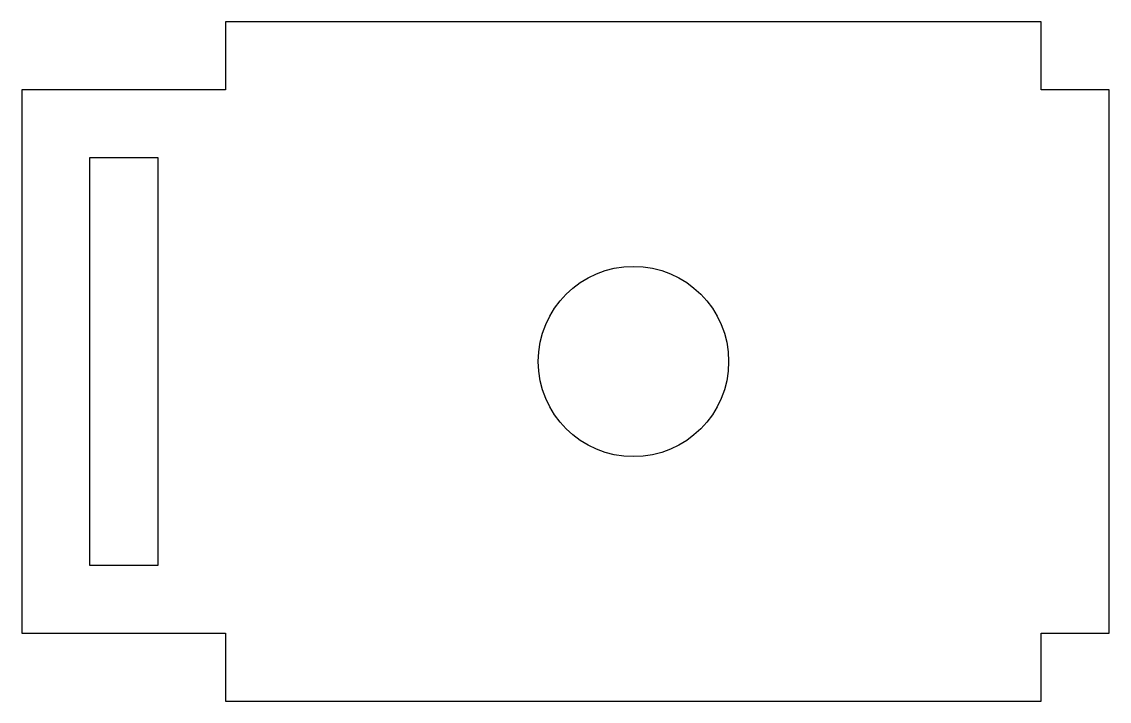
# Model space of a CAD drawing. Header units: millimetres. Extents: x -45 to 35, y 502.9 to 552.9.
import ezdxf

# ---------------------------------------------------------------- set-up
doc = ezdxf.new("R2010")
doc.units = ezdxf.units.MM

msp = doc.modelspace()

# ---------------------------------------------------------------- linework, layer by layer
for points in [[(-30, 502.914), (30, 502.914), (30, 507.914), (35, 507.914), (35, 547.914), (30, 547.914), (30, 552.914), (-30, 552.914), (-30, 547.914), (-45, 547.914), (-45, 507.914), (-30, 507.914)], [(-35, 512.914), (-40, 512.914), (-40, 542.914), (-35, 542.914)]]:
    msp.add_lwpolyline(points, close=True)
msp.add_circle((0, 527.914), 7)

doc.saveas('drawing.dxf')
